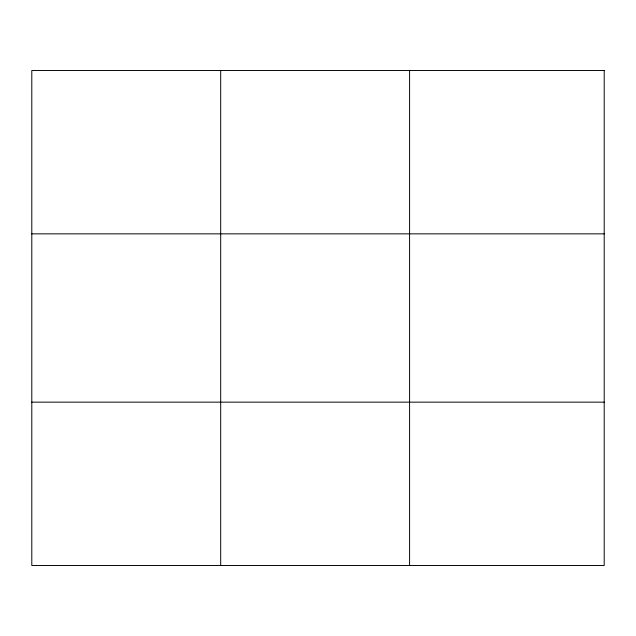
<?xml version="1.0" encoding="UTF-8"?>
<svg xmlns="http://www.w3.org/2000/svg" width="636" height="636" viewBox="0 0 636 636"><rect width="100%" height="100%" fill="white"/><g stroke="black" fill="none" stroke-linecap="round" stroke-linejoin="round"><path stroke-width="0.95" d="M220.692 565.491L220.692 70.509M409.584 565.491L409.584 70.509M31.8 233.849L604.2 233.849M31.8 402.151L604.2 402.151M604.2 70.509L604.2 565.491L31.8 565.491L31.8 70.509L604.2 70.509"/></g></svg>
